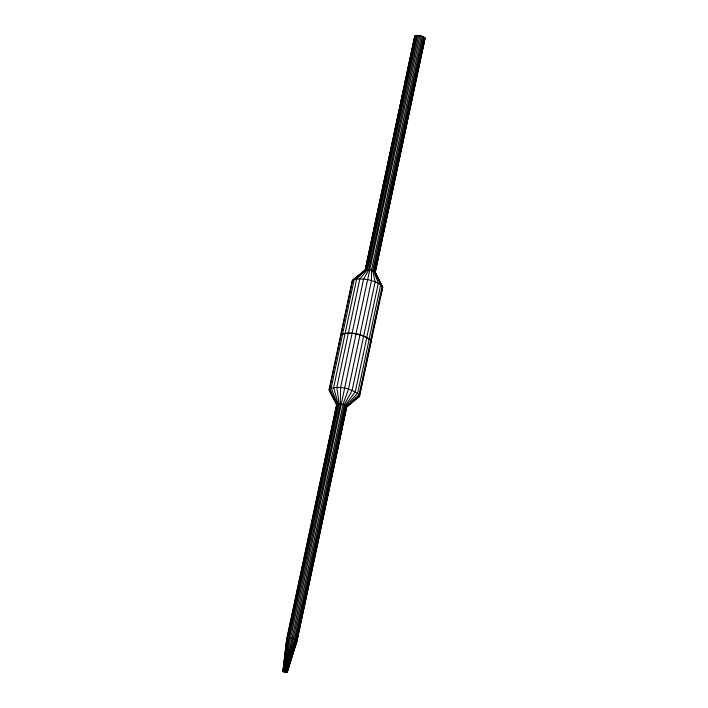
<?xml version="1.0" encoding="UTF-8"?>
<svg xmlns="http://www.w3.org/2000/svg" width="708" height="708" viewBox="0 0 708 708"><rect width="100%" height="100%" fill="white"/><g stroke="black" fill="none" stroke-linecap="round" stroke-linejoin="round"><path stroke-width="1.06" d="M336.707 404.932L336.725 404.153L338.07 403.746L341.716 404.02L345.336 405.171L346.814 406.534L297.024 640.784L287.174 672.273L285.05 672.476L282.952 671.441L286.749 638.766L336.725 404.153L329.654 388.692L341.203 334.353C350.841 331.264 362.717 334.194 370.735 340.176L371.231 341.442L359.682 395.772L359.124 396.825L346.628 406.888L359.682 395.772L359.186 394.515C351.168 388.533 339.291 385.594 329.654 388.692L329.096 389.745L329.592 391.002L336.707 404.932L286.917 639.182L285.873 647.838M282.952 671.441L286.935 638.412L291.926 638.271L295.546 639.43L297.024 640.784L287.103 672.423M283.023 671.618L285.616 649.997M283.032 671.299L287.457 638.147L337.247 403.887L331.202 387.913L342.752 333.574M283.227 671.803L283.51 669.662M283.926 666.449L284.209 664.299M285.466 654.652L285.74 652.51M283.244 671.184L288.28 637.996L338.07 403.746L333.663 387.462L356.673 278.934L366.514 269.686L416.304 35.427L419.95 35.701L423.57 36.86L425.048 38.223L375.072 272.828L377.276 277.66M283.581 671.122L289.351 637.97L339.141 403.71L336.849 387.382L359.859 278.846L367.585 269.659L417.375 35.4M284.023 671.113L284.536 671.149L290.59 638.058L340.389 403.808L340.548 387.657L363.558 279.12L368.824 269.748L418.614 35.497M284.536 671.149L285.085 671.237L356.053 333.955M340.566 335.548L341.114 334.486C350.761 331.397 362.629 334.326 370.656 340.309L371.142 341.575L382.692 287.236L375.09 272.049L371.488 270.27L366.514 269.686L365.169 270.093L352.664 280.156L352.115 281.209L329.096 389.745L336.539 404.507M341.114 334.486L352.664 280.156L365.691 269.837L415.481 35.577L416.304 35.427M342.672 333.707L354.221 279.377C363.735 278.067 374.567 279.943 382.205 285.979L370.656 340.309M414.773 36.197L365.142 270.872L414.773 36.197L415.481 35.577M414.959 35.843L365.169 270.093L352.115 281.209M355.974 334.087L419.95 35.701M421.278 36.02L371.488 270.27L371.47 280.687L348.46 389.214L343.044 404.33L293.254 638.589L285.625 671.37L287.174 672.273M422.508 36.409L372.718 270.668L375.151 281.855L352.133 390.391L344.283 404.728L294.484 638.979L286.138 671.529M423.57 36.86L373.78 271.12L378.302 283.191L366.753 337.53M424.375 37.329L374.585 271.589L380.7 284.598L369.151 338.928M391.064 195.364L391.524 193.204M415.162 82.013L416.074 77.703M308.936 582.029L309.396 579.87M316.051 548.567L316.963 544.248M325.229 505.388L325.68 503.229M342.203 425.499L342.663 423.34M424.88 37.798L375.09 272.049L382.692 287.236L379.877 298.944M375.072 272.828L425.048 38.223M346.398 407.967L296.838 641.147L296.316 641.404M366.832 337.397L355.283 391.728L345.336 405.171L295.546 639.43L286.572 671.715M369.24 338.796L357.69 393.135L346.141 405.649L296.351 639.899L286.899 671.91M370.735 340.176L359.186 394.515L346.646 406.109L296.856 640.368L287.112 672.096M372.408 334.105L370.594 342.628L371.231 341.442M372.859 331.972L379.426 301.077M363.885 374.452L359.124 396.825L357.575 397.604M364.337 372.328L368.868 351.018M369.319 348.885L370.452 343.557M285.05 672.476L285.519 670.326M285.598 672.565L286.12 670.414M286.882 672.529L295.059 645.554M340.645 335.415L341.203 334.353M286.935 638.412L286.917 639.182M346.929 406.463L355.938 398.967M424.34 38.834L424.862 38.577M285.085 671.237L285.625 671.37M414.941 36.621L415.446 37.081M329.592 391.002L331.087 392.382M334.857 400.392L336.743 404.392"/></g></svg>
